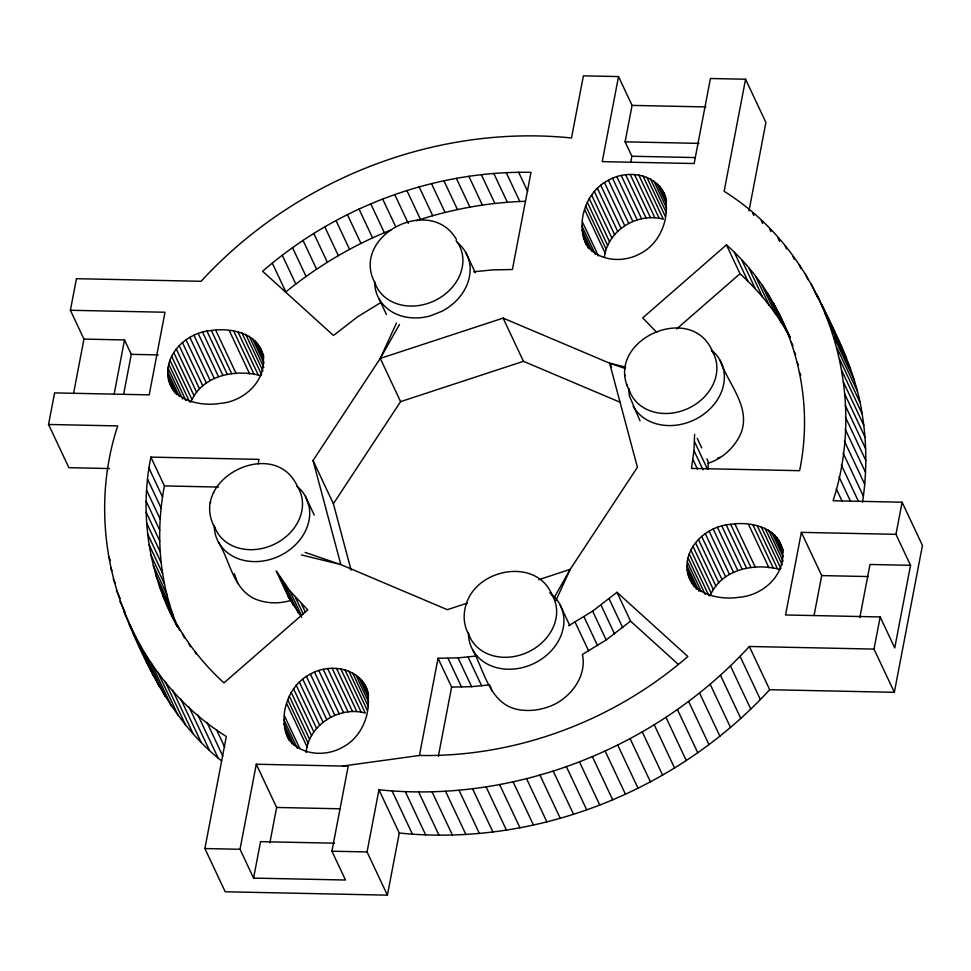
<?xml version="1.0" encoding="UTF-8"?>
<svg xmlns="http://www.w3.org/2000/svg" width="971" height="971" viewBox="0 0 971 971"><rect width="100%" height="100%" fill="white"/><g stroke="black" fill="none" stroke-linecap="round" stroke-linejoin="round"><path stroke-width="1.46" d="M289.261 740.351C276.905 717.86 287.477 685.562 310.392 674.105C329.606 662.877 359.828 667.72 367.621 690.733M365.715 686.679C373.483 708.684 363.397 736.965 342.035 747.536C324.132 757.659 296.471 755.05 286.724 734.95M586.642 245.153C575.281 222.796 585.95 191.457 608.416 180.254C627.63 169.027 657.853 173.87 665.645 196.882M663.727 192.828C671.507 214.822 661.409 243.102 640.059 253.686C622.156 263.809 594.483 261.199 584.736 241.099M656.869 332.495L642.705 317.893L726.454 244.898C789.217 300.027 816.538 389.407 799.594 470.68L691.473 468.41L693.974 450.568L694.605 434.304M708.102 469.042L708.187 461.638L706.888 458.895M894.352 692.311L874.009 649.089L749.345 646.48C656.712 747.524 515.807 803.854 378.957 789.787L399.287 833.009C536.15 847.064 677.054 790.746 769.687 689.701L894.352 692.311L922.45 545.423L902.108 502.201L833.082 500.757C869.7 388.084 825.459 254.705 724.135 191.299L745.57 79.234L710.432 78.505L694.156 163.541L602.251 161.623L618.527 76.575L583.389 75.847L571.494 137.991C434.644 123.936 293.74 180.254 201.106 281.299L76.442 278.689L70.398 310.271L83.955 339.085L73.517 393.668M862.539 502.213C866.994 472.974 866.897 443.031 862.139 413.84C856.373 375.024 838.895 339.449 821.782 304.615M214.433 526.27A46.232 38.185 -25.2 0 0 274.053 544.391A46.232 38.185 -25.2 0 0 297.551 486.787C274.975 434.911 186.371 479.395 215.416 528.819M177.098 626.271C148.903 575.135 139.326 514.375 150.857 457.11L258.978 459.368L258.237 463.835M177.717 627.217C159.11 582.867 155.348 532.982 164.415 485.913L150.857 457.11M167.704 371.893C168.335 349.329 189.843 332.009 211.387 330.516C233.076 327.021 264.076 334.995 263.493 362.062C262.862 384.637 241.354 401.958 219.81 403.451C198.12 406.946 167.121 398.96 167.704 371.893L179.137 396.204M686.958 565.717C687.589 543.141 709.097 525.833 730.641 524.34C752.331 520.832 783.342 528.819 782.76 555.885C782.116 578.461 760.609 595.769 739.065 597.262C717.375 600.77 686.376 592.783 686.958 565.717L699.035 591.375M629.572 391.022C602.651 340.955 692.444 299.881 712.908 352.509M109.468 468.544L68.892 467.694L48.55 424.473L54.594 392.891L149.194 394.869L164.997 312.249L70.398 310.271M114.056 394.517L124.494 339.935L83.955 339.085M123.657 394.165L131.279 354.342L124.494 339.935M399.287 833.009L387.405 895.153L225.223 891.766L204.881 848.545L226.316 736.491C124.628 672.879 80.532 538.82 117.697 425.917L48.55 424.473M240.019 849.285L256.295 764.238L348.201 766.168L331.924 851.203L345.482 880.017L253.577 878.1L240.019 849.285L204.881 848.545M253.577 878.1L260.556 841.651L334.376 843.192M269.865 842.804L276.626 807.459L256.295 764.238M306.132 752.513C308.487 724.936 339.207 705.711 365.278 713.066L344.948 669.856M387.405 895.153L367.062 851.943L378.957 789.787M342.787 766.046L419.448 755.462L438.042 658.265L458.033 657.865L476.737 655.995M438.358 756.288L451.6 687.08L438.042 658.265M630.762 162.133L631.89 156.246L625.106 141.839L632.085 105.39L618.527 76.575M604.411 257.315C607.385 230.345 637.753 212.03 663.302 219.215L642.96 176.006M748.981 210.913L765.901 122.455L745.57 79.234M895.966 534.341L801.354 532.363L785.551 614.971L880.163 616.949L894.74 647.924L910.543 565.316L895.966 534.341L902.108 502.201M814.074 615.408L821.697 575.585L801.354 532.363M859.833 617.568L869.992 564.467L910.543 565.316M874.009 649.089L880.163 616.949M466.517 603.282C463.131 612.944 463.252 623.734 467.973 632.958M210.343 502.929L210.622 502.068M213.438 493.098L213.669 492.394M190.85 402.043C201.907 375.304 235.443 368.713 260.896 375.692M710.117 595.866C721.174 569.127 754.71 562.537 780.162 569.516M467.33 603.112L447.34 609.679L340.821 564.576L313.038 460.497L380.268 358.408L396.484 323.027M555.837 600.673L570.183 569.37L637.413 467.282L609.63 363.203L503.112 318.112L380.268 358.408L400.598 401.63L333.381 503.718L351.126 570.208M466.76 602.53C478.776 567.865 537.097 557.827 552.062 594.968M380.268 358.408L399.494 324.496M553.919 598.063L570.183 569.37L538.759 579.687M676.641 328.951L740.011 273.713L726.454 244.898M473.714 271.783L492.418 269.914L512.409 269.513L531.003 172.328C433.357 170.483 336.136 207.357 262.607 271.273L333.478 335.481L357.826 316.643L380.511 302.758M568.642 625.749L592.626 611.135L616.973 592.298L687.844 656.505C614.315 720.433 517.094 757.295 419.448 755.462M472.683 649.842C484.553 671.41 489.87 704.776 518.842 709.704C531.331 711.804 544.063 709.498 555.363 703.914C572.854 694.593 586.787 674.845 582.418 654.442L606.183 639.95L630.531 621.112L616.973 592.298M390.949 229.993C353.056 245.178 317.517 266.175 285.838 291.919L272.281 263.105M290.402 600.539C278.349 604.132 265.168 603.537 253.637 598.342C232.567 587.419 229.981 560.68 218.475 542.206M708.162 463.288C722.606 458.555 734.537 447.437 740.788 433.636C751.445 407.298 728.019 383.824 720.118 360.362M717.472 458.3L720.13 457.341M416.401 220.708C451.551 209.166 488.328 202.429 525.323 201.3M400.598 401.63L523.454 361.321L620.275 402.322M451.6 687.08L471.59 686.679L489.857 684.858M632.085 105.39L705.905 106.931M625.106 141.839L698.938 143.38M631.89 156.246L695.163 157.569M131.279 354.342L158.309 354.901M164.415 485.913L218.475 487.054M821.697 575.585L868.244 576.556M276.626 807.459L339.911 808.782M331.924 851.203L367.062 851.943M611.536 367.256L609.63 363.203L625.688 367.135M301.411 554.939L340.821 564.576L305.112 552.414M609.63 363.203L625.336 368.555M128.488 622.751C150.056 674.165 177.013 725.653 221.582 760.924M630.531 621.112L678.146 664.249M740.011 273.713C760.159 292.065 777.407 313.694 790.176 337.787M276.953 571.895L289.856 590.866L307.746 609.885L223.998 682.88C200.196 661.3 180.667 634.985 167.303 605.734M287.732 595.709L301.69 617.374M456.382 239.364C430.359 194.127 349.863 236.026 375 283.107A46.232 38.185 -25.2 0 0 436.465 299.772A46.232 38.185 -25.2 0 0 456.079 240.529M832.378 328.635L842.112 347.836M816.793 294.274L837.136 337.483M826.297 315.174L846.627 358.384M811.368 284.151L817.716 297.66M824.707 312.504L829.161 321.959M830.351 325.928L850.681 369.138M805.481 274.271L808.018 279.672M833.931 336.864L854.274 380.074M799.157 264.634L801.075 268.688M837.038 347.97L857.381 391.179M793.052 256.623L794.327 259.33M839.66 359.221L860.003 402.443M785.248 246.185L786.51 248.892M841.808 370.619L862.139 413.84M777.662 237.385L779.567 241.439M843.459 382.149L863.802 425.359M769.675 228.889L770.95 231.596M844.624 393.777L864.967 436.999M761.3 220.708L762.575 223.403M845.304 405.502L865.634 448.723M752.549 212.843L753.824 215.538M845.486 417.299L865.829 460.521M845.183 429.17L865.513 472.379M844.382 441.077L864.724 484.286M778.524 312.48L790.139 337.18M787.335 331.815L789.921 337.301M773.45 303.134L787.008 331.948M791.074 341.768L793.016 345.894M843.095 453.02L863.425 496.23M767.952 294.019L781.509 322.833M794.363 351.903L795.65 354.658M762.041 285.146L775.598 313.961M797.179 362.207L798.478 364.95M755.705 276.541L769.263 305.355M799.546 372.646L800.832 375.389M748.981 268.19L762.538 297.005M841.323 464.963L858.473 501.437M741.844 260.131L755.402 288.945M734.331 252.363L747.888 281.177M839.053 476.919L850.499 501.23M836.31 488.862L842.027 501.012M661.894 189.515L666.397 199.055M659.625 186.444L666.616 201.3M656.954 183.665L666.494 203.922M653.92 181.201L666.628 208.207M650.546 179.089L666.434 212.855M646.88 177.353L665.305 216.509M638.833 175.059L659.175 218.281M634.548 174.549L654.891 217.759M630.167 174.452L650.497 217.674M625.712 174.792L646.055 218.002M621.27 175.545L641.6 218.766M616.864 176.722L637.207 219.931M612.567 178.288L632.898 221.509M779.082 541.187L783.245 550.023M777.031 537.995L783.391 551.504M608.416 180.254L628.747 223.464M774.555 535.07L782.82 552.62M771.702 532.448L783.136 556.747M768.486 530.154L783.112 561.214M604.46 182.56L624.802 225.782M764.966 528.224L782.128 564.685M600.758 185.206L621.088 228.428M761.167 526.67L780.866 568.545M757.137 525.529L777.48 568.751M597.335 188.156L617.677 231.377M752.926 524.801L773.268 568.023M594.252 191.372L614.582 234.594M748.58 524.498L768.923 567.719M591.521 194.819L611.864 238.041M589.203 198.448L609.533 241.67M587.297 202.223L607.64 245.445M697.202 438.322L701.73 447.922M585.841 206.107L606.183 249.329M735.071 524.219L755.402 567.428M694.532 441.671L707.434 469.114M584.845 210.039L605.188 253.261M730.641 524.34L750.984 567.55M693.974 450.568L703.004 469.77M726.187 524.886L746.529 568.096M582.527 222.189L598.415 255.956M692.954 459.489L697.469 469.09M582.005 226.134L595.357 254.499M721.756 525.857L742.099 569.067M581.981 230.042L592.14 251.659M582.418 233.877L589.409 248.734M583.34 237.567L588.487 248.467M717.399 527.229L737.742 570.438M713.175 528.989L733.506 572.21M709.109 531.137L729.452 574.346M705.274 533.613L725.616 576.835M701.705 536.417L722.048 579.638M749.345 646.48L769.687 689.701M698.452 539.5L718.795 582.721M628.868 389.456A49.181 40.636 -25.2 0 0 629.511 396.204L640.035 420.88M695.539 542.838L715.882 586.059M518.66 172.28L527.702 191.481M693.015 546.382L713.345 589.603M690.891 550.096L711.233 593.305M740.072 656.323L760.402 699.545M689.216 553.931L708.915 595.793M687.99 557.84L705.152 594.301M506.255 172.644L519.813 201.458M687.237 561.784L701.22 591.497M687.165 569.589L696.425 589.239M687.856 573.363L694.204 586.872M689.009 576.98L692.529 584.457M730.435 665.912L750.777 709.121M493.802 173.445L507.36 202.247M720.458 675.221L740.8 718.443M481.325 174.646L494.882 203.461M710.165 684.252L730.495 727.473M468.835 176.273L482.393 205.087M699.545 692.991L719.887 736.212M456.358 178.312L469.915 207.126M443.905 180.764L457.462 209.578M688.633 701.414L708.964 744.636M503.112 318.112L523.454 361.321M465.91 252.727L475.341 272.766M431.5 183.628L445.058 212.443M677.43 709.534L697.761 752.756M419.156 186.893L432.714 215.696M665.96 717.314L686.291 760.536M609.133 598.864L622.69 627.679M406.898 190.547L420.455 219.361M601.013 605.151L614.57 633.966M654.236 724.767L674.566 767.976M592.626 611.135L606.183 639.95M394.736 194.601L408.293 223.415M642.268 731.867L662.61 775.076M583.996 616.816L597.553 645.618M382.683 199.043L395.598 226.486M630.082 738.603L650.412 781.813M575.123 622.168L588.681 650.971M559.672 604.023L569.734 625.397M370.776 203.861L384.334 232.676M617.69 744.975L638.02 788.197M359.015 209.068L372.573 237.871M605.103 750.971L625.433 794.193M347.412 214.627L360.969 243.442M378.908 298.546L386.458 314.58M592.346 756.591L612.677 799.801M336.002 220.551L349.56 249.365M579.432 761.81L599.762 805.02M324.787 226.826L338.345 255.64M566.372 766.629L586.715 809.85M313.791 233.441L327.348 262.255M553.203 771.047L573.533 814.268M303.025 240.383L316.582 269.198M292.514 247.654L306.071 276.468M539.912 775.064L560.255 818.274M282.258 255.227L295.815 284.042M526.549 778.657L546.891 821.879M468.095 657.051L481.652 685.854M458.033 657.865L471.59 686.679M513.113 781.825L533.455 825.047M448.007 658.277L461.565 687.08M499.628 784.58L519.971 827.802M486.107 786.898L506.449 830.12M472.574 788.792L492.916 832.001M259.827 347.375L263.639 355.471M313.038 460.497L333.381 503.718M257.764 344.171L263.869 357.122M255.3 341.246L263.554 358.809M252.436 338.624L263.881 362.936M249.231 336.33L263.845 367.39M245.699 334.4L262.862 370.861M459.052 790.248L479.383 833.458M241.9 332.859L261.612 374.721M237.883 331.706L258.213 374.927M233.671 330.977L254.001 374.199M229.326 330.674L249.656 373.896M445.543 791.256L465.874 834.477M296.835 486.18A49.181 40.636 -25.2 0 1 305.464 496.387L314.264 515.091M215.805 330.395L236.147 373.617M432.071 791.838L452.413 835.06M211.387 330.516L231.717 373.738M206.932 331.062L227.263 374.284M202.502 332.033L222.832 375.243M418.659 791.984L439.001 835.206M363.882 683.366L368.373 692.906M361.613 680.295L368.604 695.151M198.145 333.405L218.475 376.627M358.942 677.515L368.47 697.773M355.908 675.051L368.616 702.069M193.909 335.177L214.239 378.387M352.534 672.939L368.422 706.706M348.868 671.204L367.293 710.359M405.332 791.693L425.662 834.902M189.855 337.313L210.185 380.535M186.019 339.801L206.35 383.011M340.821 668.91L361.151 712.131M336.536 668.4L356.879 711.609M182.451 342.593L202.781 385.815M392.09 790.952L412.42 834.174M332.143 668.303L352.485 711.525M301.411 603.841L305.282 612.07M179.186 345.688L199.528 388.898M295.451 597.493L303.195 613.951M327.7 668.643L348.043 711.852M176.285 349.014L196.615 392.235M289.856 590.866L301.483 615.565M284.661 583.972L298.218 612.786M279.866 576.823L293.424 605.637M323.246 669.395L343.588 712.617M173.748 352.558L194.091 395.78M276.14 570.814L289.042 598.245M171.636 356.272L191.967 399.494M318.852 670.573L339.182 713.794M169.949 360.107L189.661 401.97M314.543 672.15L334.886 715.36M168.723 364.016L185.886 400.489M167.971 367.96L182.597 399.032M310.392 674.105L330.735 717.314M167.91 375.777L176.807 394.675M168.59 379.54L174.95 393.049M169.755 383.157L172.923 389.917M306.448 676.411L326.778 719.632M302.734 679.069L323.076 722.278M299.323 682.006L319.653 725.228M296.228 685.223L316.57 728.444M293.509 688.67L313.851 731.891M291.179 692.299L311.521 735.52M289.285 696.086L309.615 739.295M287.829 699.957L308.159 743.179M286.833 703.89L307.176 747.112M284.515 716.04L299.76 748.459M283.993 719.984L297.344 748.35M283.957 723.893L294.128 745.51M284.406 727.728L292.028 743.932M285.328 731.43L289.831 740.97M148.976 468.168L162.533 496.982M147.568 479.225L161.125 508.039M146.621 490.27L160.179 519.072M146.16 501.267L159.717 530.081M146.16 512.215L159.717 541.017M146.645 523.09L160.203 551.892M147.592 533.88L161.15 562.682M149.012 544.561L162.57 573.375M150.906 555.133L164.463 583.947M194.746 651.25L196.033 653.993M153.272 565.583L166.83 594.386M189.054 644.004L190.352 646.747M156.1 575.876L169.658 604.69M182.499 633.76L184.429 637.874M159.378 586.011L172.935 614.825M177.001 624.644L179.586 630.13M163.116 595.963L176.673 624.778M216.472 729.634L224.726 747.197M206.969 722.424L222.857 756.191M197.817 714.874L218.147 758.084M189.042 706.973L209.372 750.195M180.642 698.768L200.985 741.978M172.644 690.235L192.986 733.445M108.534 556.48L110.439 560.534M165.046 681.399L185.388 724.621M110.658 567.926L111.92 570.62M157.86 672.284L178.203 715.493M113.267 579.226L115.173 583.28M151.112 662.877L171.442 706.099M116.35 590.38L120.161 598.476M144.776 653.216L165.119 696.425M119.919 601.352L125.004 612.155M138.902 643.288L159.232 686.509M123.972 612.155L148.818 665.96M133.464 633.128L153.794 676.35M141.778 648.616L144.303 655.364M490.319 686.145L492.176 691.267M305.464 496.387L309.081 506.377A49.181 40.636 -25.2 0 1 265.86 560.51A49.181 40.636 -25.2 0 1 214.227 525.481M234.351 573.643L234.594 574.322M235.031 575.548L236.366 579.214M236.815 580.452L237.968 583.632M624.729 374.879L624.923 375.85M626.647 384.237L626.865 385.269M457.28 242.519A49.181 40.636 -25.2 0 1 442.108 311.205L430.177 315.927A49.181 40.636 -25.2 0 1 374.66 281.821M711.488 350.155A49.181 40.636 -25.2 0 1 703.138 414.641A49.181 40.636 -25.2 0 1 633.128 406.181M549.95 592.965A49.181 40.636 -25.2 0 1 534.438 663.242A49.181 40.636 -25.2 0 1 468.435 633.116M711.488 350.191A45.989 37.99 -25.2 0 1 688.063 408.475A45.989 37.99 -25.2 0 1 628.747 388.424M550.241 592.298A46.232 38.185 -25.2 0 1 529.474 651.383A46.232 38.185 -25.2 0 1 468.52 633.675"/></g></svg>
